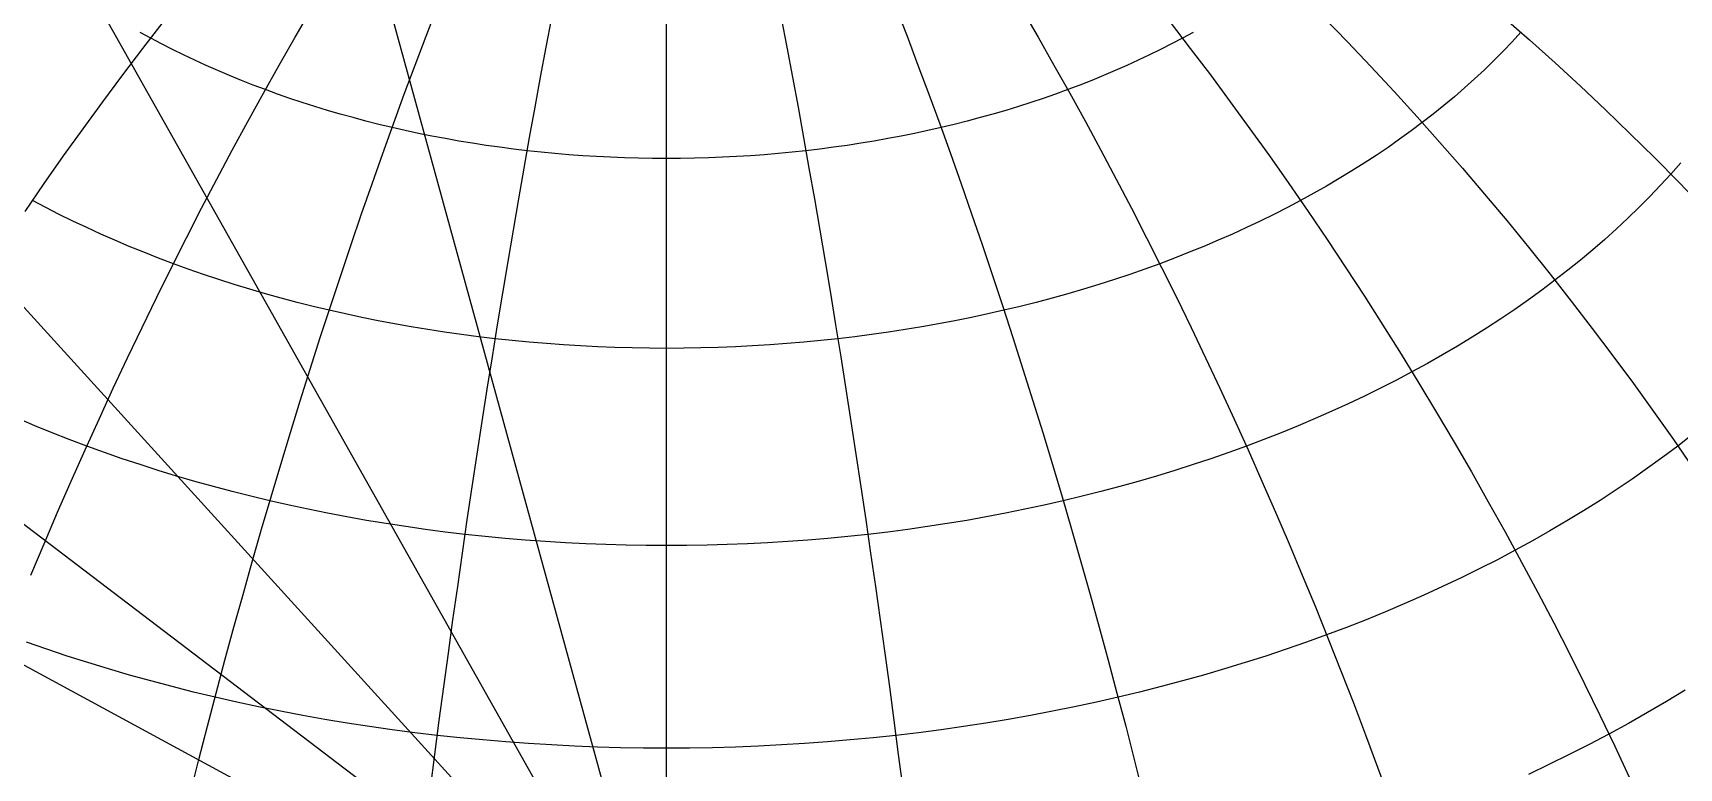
# Model space of a CAD drawing. Header units: millimetres. Extents: x -85 to 85, y -85 to 85.
# Drawn here: x -27.3 to 43.6, y 11.2 to 42.9 of the extents above; entities that cross this region are included whole.
import ezdxf

# ---------------------------------------------------------------- set-up
doc = ezdxf.new("R2010")
doc.units = ezdxf.units.MM
doc.layers.add('CUT_OUTER', color=1, linetype='Continuous')
doc.layers.add('ENGRAVE_FINE', color=8, linetype='Continuous')

msp = doc.modelspace()

# ---------------------------------------------------------------- linework, layer by layer
at = {"layer": 'CUT_OUTER'}
msp.add_circle((0, 0), 85, dxfattribs=at)
at = {"layer": 'ENGRAVE_FINE'}
for points in [[(14.7597, -53.1598), (-14.7594, 54.2974)], [(29.0716, -51.0581), (-29.0683, 52.1909)], [(42.495, -46.1821), (-42.4999, 47.3262)], [(-27.6405, 35.1613), (-26.8137, 36.3603), (-25.9788, 37.5483), (-25.136, 38.7248), (-24.2856, 39.8894), (-23.4277, 41.042), (-22.5627, 42.182), (-21.6908, 43.3092)], [(-27.3886, 19.4786), (-26.8173, 20.8391), (-26.2377, 22.1932), (-25.6502, 23.5406), (-25.0549, 24.8808), (-24.452, 26.2135), (-23.8416, 27.5381), (-23.2239, 28.8544), (-22.5992, 30.1619), (-21.9676, 31.4601), (-21.3293, 32.7488), (-20.6845, 34.0276), (-20.0334, 35.2959), (-19.3762, 36.5535), (-18.7131, 37.8), (-18.0443, 39.035), (-17.37, 40.258), (-16.6904, 41.4688), (-16.0057, 42.667), (-15.3161, 43.8522)], [(-20.5123, 10.1069), (-20.1496, 11.5419), (-19.7808, 12.9734), (-19.406, 14.401), (-19.0252, 15.8242), (-18.6387, 17.2426), (-18.2465, 18.6557), (-17.8487, 20.0631), (-17.4455, 21.4644), (-17.037, 22.8592), (-16.6233, 24.247), (-16.2045, 25.6274), (-15.7808, 27.0001), (-15.3523, 28.3645), (-14.9191, 29.7202), (-14.4813, 31.0669), (-14.0392, 32.4042), (-13.5928, 33.7315), (-13.1422, 35.0486), (-12.6876, 36.355), (-12.2292, 37.6504), (-11.767, 38.9343), (-11.3013, 40.2063), (-10.8321, 41.4661), (-10.3596, 42.7132), (-9.884, 43.9473)], [(-10.1722, 10.2945), (-9.984, 11.7562), (-9.7927, 13.2143), (-9.5985, 14.6684), (-9.4013, 16.118), (-9.2013, 17.5627), (-8.9985, 19.002), (-8.7929, 20.4356), (-8.5847, 21.8629), (-8.3739, 23.2836), (-8.1604, 24.6972), (-7.9446, 26.1032), (-7.7262, 27.5013), (-7.5056, 28.8911), (-7.2826, 30.272), (-7.0575, 31.6437), (-6.8301, 33.0058), (-6.6007, 34.3578), (-6.3693, 35.6993), (-6.136, 37.03), (-5.9008, 38.3494), (-5.6637, 39.6571), (-5.425, 40.9527), (-5.1846, 42.2359), (-4.9426, 43.5062)], [(0, 10.3589), (0, 11.8297), (0, 13.2969), (0, 14.7601), (0, 16.2188), (0, 17.6725), (0, 19.1208), (0, 20.5634), (0, 21.9996), (0, 23.4292), (0, 24.8516), (0, 26.2664), (0, 27.6733), (0, 29.0717), (0, 30.4613), (0, 31.8416), (0, 33.2121), (0, 34.5726), (0, 35.9226), (0, 37.2615), (0, 38.5892), (0, 39.9051), (0, 41.2088), (0, 42.5), (0, 43.7782)], [(4.9426, 43.5062), (5.1846, 42.2359), (5.425, 40.9527), (5.6637, 39.6571), (5.9008, 38.3494), (6.136, 37.03), (6.3693, 35.6993), (6.6007, 34.3578), (6.8301, 33.0058), (7.0575, 31.6437), (7.2826, 30.272), (7.5056, 28.8911), (7.7262, 27.5013), (7.9446, 26.1032), (8.1604, 24.6972), (8.3739, 23.2836), (8.5847, 21.8629), (8.7929, 20.4356), (8.9985, 19.002), (9.2013, 17.5627), (9.4013, 16.118), (9.5985, 14.6684), (9.7927, 13.2143), (9.984, 11.7562), (10.1722, 10.2945)], [(9.884, 43.9473), (10.3596, 42.7132), (10.8321, 41.4661), (11.3013, 40.2063), (11.767, 38.9343), (12.2292, 37.6504), (12.6876, 36.355), (13.1422, 35.0486), (13.5928, 33.7315), (14.0392, 32.4042), (14.4813, 31.0669), (14.9191, 29.7202), (15.3523, 28.3645), (15.7808, 27.0001), (16.2045, 25.6274), (16.6233, 24.247), (17.037, 22.8592), (17.4455, 21.4644), (17.8487, 20.0631), (18.2465, 18.6557), (18.6387, 17.2426), (19.0252, 15.8242), (19.406, 14.401), (19.7808, 12.9734), (20.1496, 11.5419), (20.5123, 10.1069)], [(15.3161, 43.8522), (16.0057, 42.667), (16.6904, 41.4688), (17.37, 40.258), (18.0443, 39.035), (18.7131, 37.8), (19.3762, 36.5535), (20.0334, 35.2959), (20.6845, 34.0276), (21.3293, 32.7488), (21.9676, 31.4601), (22.5992, 30.1619), (23.2239, 28.8544), (23.8416, 27.5381), (24.452, 26.2135), (25.0549, 24.8808), (25.6502, 23.5406), (26.2377, 22.1932), (26.8173, 20.8391), (27.3886, 19.4786), (27.9516, 18.1122), (28.5061, 16.7402), (29.0519, 15.3632), (29.5888, 13.9815), (30.1168, 12.5955), (30.6355, 11.2057), (31.1449, 9.8124)], [(21.6908, 43.3092), (22.5627, 42.182), (23.4277, 41.042), (24.2856, 39.8894), (25.136, 38.7248), (25.9788, 37.5483), (26.8137, 36.3603), (27.6405, 35.1613), (28.4588, 33.9516), (29.2684, 32.7316), (30.0692, 31.5016), (30.8607, 30.2619), (31.6429, 29.0131), (32.4154, 27.7554), (33.1781, 26.4893), (33.9307, 25.2151), (34.6729, 23.9332), (35.4045, 22.644), (36.1254, 21.348), (36.8353, 20.0454), (37.5339, 18.7367), (38.2211, 17.4224), (38.8967, 16.1027), (39.5604, 14.7781), (40.2121, 13.449), (40.8515, 12.1158), (41.4785, 10.7789)], [(28.3112, 43.5236), (29.3302, 42.4715), (30.3403, 41.4064), (31.3412, 40.3288), (32.3325, 39.2388), (33.314, 38.1369), (34.2853, 37.0234), (35.2462, 35.8986), (36.1963, 34.7629), (37.1354, 33.6165), (38.0632, 32.46), (38.9794, 31.2935), (39.8838, 30.1175), (40.776, 28.9324), (41.6557, 27.7384), (42.5228, 26.536), (43.3769, 25.3255), (44.2179, 24.1073)], [(36.0648, 43.5274), (37.1793, 42.5484), (38.2824, 41.5565), (39.3739, 40.552), (40.4534, 39.535), (41.5206, 38.5061), (42.5751, 37.4654), (43.6166, 36.4133), (44.6449, 35.3501)], [(36.8061, 42.8788), (36.4296, 42.4691), (36.042, 42.0637), (35.6435, 41.6627), (35.2341, 41.2663), (34.814, 40.8744), (34.3832, 40.4873), (33.942, 40.1051), (33.4905, 39.7279), (33.0287, 39.3558), (32.5569, 38.9889), (32.0752, 38.6274), (31.5837, 38.2713), (31.0825, 37.9207), (30.5719, 37.5758), (30.052, 37.2367), (29.523, 36.9034), (28.9849, 36.5761), (28.4381, 36.2549), (27.8825, 35.9399), (27.3185, 35.6311), (26.7461, 35.3286), (26.1656, 35.0327), (25.5771, 34.7432), (24.9809, 34.4604), (24.377, 34.1843), (23.7657, 33.915), (23.1472, 33.6525), (22.5216, 33.3971), (21.8891, 33.1486), (21.25, 32.9073), (20.6044, 32.6732), (19.9525, 32.4463), (19.2946, 32.2268), (18.6308, 32.0146), (17.9613, 31.8099), (17.2863, 31.6128), (16.6061, 31.4232), (15.9208, 31.2412), (15.2306, 31.067), (14.5359, 30.9004), (13.8366, 30.7417), (13.1332, 30.5909), (12.4258, 30.4479), (11.7146, 30.3128), (10.9998, 30.1858), (10.2817, 30.0667), (9.5604, 29.9557), (8.8362, 29.8528), (8.1094, 29.758), (7.38, 29.6714), (6.6485, 29.5929), (5.9149, 29.5226), (5.1794, 29.4606), (4.4425, 29.4067), (3.7041, 29.3612), (2.9647, 29.3239), (2.2243, 29.2948), (1.4832, 29.2741), (0.7417, 29.2617), (0, 29.2575), (-0.7417, 29.2617), (-1.4832, 29.2741), (-2.2243, 29.2948), (-2.9647, 29.3239), (-3.7041, 29.3612), (-4.4425, 29.4067), (-5.1794, 29.4606), (-5.9149, 29.5226), (-6.6485, 29.5929), (-7.38, 29.6714), (-8.1094, 29.758), (-8.8362, 29.8528), (-9.5604, 29.9557), (-10.2817, 30.0667), (-10.9998, 30.1858), (-11.7146, 30.3128), (-12.4258, 30.4479), (-13.1332, 30.5909), (-13.8366, 30.7417), (-14.5359, 30.9004), (-15.2306, 31.067), (-15.9208, 31.2412), (-16.6061, 31.4232), (-17.2863, 31.6128), (-17.9613, 31.8099), (-18.6308, 32.0146), (-19.2946, 32.2268), (-19.9525, 32.4463), (-20.6044, 32.6732), (-21.25, 32.9073), (-21.8891, 33.1486), (-22.5216, 33.3971), (-23.1472, 33.6525), (-23.7657, 33.915), (-24.377, 34.1843), (-24.9809, 34.4604), (-25.5771, 34.7432), (-26.1656, 35.0327), (-26.7461, 35.3286), (-27.3185, 35.6311)], [(22.6817, 42.8752), (22.2228, 42.624), (21.7573, 42.3779), (21.285, 42.1372), (20.8063, 41.9017), (20.3213, 41.6716), (19.83, 41.447), (19.3328, 41.228), (18.8296, 41.0145), (18.3207, 40.8067), (17.8062, 40.6046), (17.2863, 40.4083), (16.7611, 40.2178), (16.2309, 40.0332), (15.6956, 39.8547), (15.1556, 39.6821), (14.611, 39.5156), (14.0619, 39.3552), (13.5086, 39.2009), (12.9511, 39.0529), (12.3897, 38.9112), (11.8245, 38.7757), (11.2557, 38.6466), (10.6835, 38.5239), (10.1081, 38.4076), (9.5295, 38.2977), (8.9481, 38.1944), (8.3639, 38.0975), (7.7771, 38.0072), (7.1881, 37.9235), (6.5968, 37.8464), (6.0035, 37.7759), (5.4083, 37.7121), (4.8116, 37.6549), (4.2133, 37.6044), (3.6138, 37.5606), (3.0132, 37.5236), (2.4117, 37.4932), (1.8094, 37.4696), (1.2066, 37.4527), (0.6034, 37.4426), (0, 37.4392), (-0.6034, 37.4426), (-1.2066, 37.4527), (-1.8094, 37.4696), (-2.4117, 37.4932), (-3.0132, 37.5236), (-3.6138, 37.5606), (-4.2133, 37.6044), (-4.8116, 37.6549), (-5.4083, 37.7121), (-6.0035, 37.7759), (-6.5968, 37.8464), (-7.1881, 37.9235), (-7.7771, 38.0072), (-8.3639, 38.0975), (-8.9481, 38.1944), (-9.5295, 38.2977), (-10.1081, 38.4076), (-10.6835, 38.5239), (-11.2557, 38.6466), (-11.8245, 38.7757), (-12.3897, 38.9112), (-12.9511, 39.0529), (-13.5086, 39.2009), (-14.0619, 39.3552), (-14.611, 39.5156), (-15.1556, 39.6821), (-15.6956, 39.8547), (-16.2309, 40.0332), (-16.7611, 40.2178), (-17.2863, 40.4083), (-17.8062, 40.6046), (-18.3207, 40.8067), (-18.8296, 41.0145), (-19.3328, 41.228), (-19.83, 41.447), (-20.3213, 41.6716), (-20.8063, 41.9017), (-21.285, 42.1372), (-21.7573, 42.3779), (-22.2228, 42.624), (-22.6817, 42.8752)], [(54.6339, -41.042), (-54.6357, 42.182)], [(43.6975, 37.2545), (43.2681, 36.7681), (42.8256, 36.2864), (42.37, 35.8099), (41.9014, 35.3385), (41.4202, 34.8724), (40.9263, 34.4117), (40.4199, 33.9567), (39.9012, 33.5074), (39.3704, 33.0639), (38.8276, 32.6265), (38.2729, 32.1952), (37.7066, 31.7702), (37.1288, 31.3515), (36.5397, 30.9394), (35.9395, 30.534), (35.3283, 30.1353), (34.7063, 29.7436), (34.0738, 29.3588), (33.4309, 28.9812), (32.7779, 28.6108), (32.1148, 28.2478), (31.4419, 27.8923), (30.7595, 27.5443), (30.0677, 27.2041), (29.3668, 26.8716), (28.6569, 26.547), (27.9383, 26.2304), (27.2111, 25.9219), (26.4757, 25.6216), (25.7322, 25.3295), (24.9809, 25.0459), (24.2219, 24.7706), (23.4556, 24.5039), (22.6822, 24.2458), (21.9018, 23.9964), (21.1147, 23.7558), (20.3213, 23.524), (19.5216, 23.3011), (18.716, 23.0872), (17.9047, 22.8824), (17.0879, 22.6866), (16.266, 22.5), (15.439, 22.3227), (14.6074, 22.1546), (13.7713, 21.9959), (12.9311, 21.8465), (12.0868, 21.7065), (11.2389, 21.576), (10.3876, 21.4551), (9.5332, 21.3436), (8.6758, 21.2418), (7.8157, 21.1495), (6.9533, 21.0669), (6.0888, 20.9939), (5.2224, 20.9307), (4.3545, 20.8771), (3.4852, 20.8332), (2.6148, 20.7991), (1.7436, 20.7747), (0.872, 20.7601), (0, 20.7552), (-0.872, 20.7601), (-1.7436, 20.7747), (-2.6148, 20.7991), (-3.4852, 20.8332), (-4.3545, 20.8771), (-5.2224, 20.9307), (-6.0888, 20.9939), (-6.9533, 21.0669), (-7.8157, 21.1495), (-8.6758, 21.2418), (-9.5332, 21.3436), (-10.3876, 21.4551), (-11.2389, 21.576), (-12.0868, 21.7065), (-12.9311, 21.8465), (-13.7713, 21.9959), (-14.6074, 22.1546), (-15.439, 22.3227), (-16.266, 22.5), (-17.0879, 22.6866), (-17.9047, 22.8824), (-18.716, 23.0872), (-19.5216, 23.3011), (-20.3213, 23.524), (-21.1147, 23.7558), (-21.9018, 23.9964), (-22.6822, 24.2458), (-23.4556, 24.5039), (-24.2219, 24.7706), (-24.9809, 25.0459), (-25.7322, 25.3295), (-26.4757, 25.6216), (-27.2111, 25.9219), (-27.9383, 26.2304)], [(65.1133, -34.7629), (-65.1079, 35.8986)], [(44.201, 25.5397), (43.5696, 25.0487), (42.9249, 24.5649), (42.2672, 24.0883), (41.5965, 23.6192), (40.9132, 23.1576), (40.2175, 22.7038), (39.5095, 22.2578), (38.7894, 21.8198), (38.0575, 21.3899), (37.3141, 20.9683), (36.5593, 20.5551), (35.7933, 20.1503), (35.0164, 19.7542), (34.2289, 19.3669), (33.4309, 18.9884), (32.6228, 18.6189), (31.8047, 18.2585), (30.9769, 17.9073), (30.1397, 17.5654), (29.2934, 17.2329), (28.4381, 16.91), (27.5741, 16.5966), (26.7017, 16.293), (25.8212, 15.9992), (24.9328, 15.7153), (24.0369, 15.4414), (23.1336, 15.1775), (22.2233, 14.9238), (21.3062, 14.6803), (20.3826, 14.4471), (19.4528, 14.2242), (18.517, 14.0118), (17.5757, 13.8099), (16.629, 13.6186), (15.6772, 13.4379), (14.7206, 13.2678), (13.7596, 13.1085), (12.7943, 12.96), (11.8252, 12.8222), (10.8525, 12.6954), (9.8764, 12.5794), (8.8974, 12.4744), (7.9156, 12.3804), (6.9315, 12.2973), (5.9452, 12.2253), (4.9571, 12.1643), (3.9675, 12.1144), (2.9767, 12.0755), (1.9849, 12.0478), (0.9926, 12.0311), (0, 12.0256), (-0.9926, 12.0311), (-1.9849, 12.0478), (-2.9767, 12.0755), (-3.9675, 12.1144), (-4.9571, 12.1643), (-5.9452, 12.2253), (-6.9315, 12.2973), (-7.9156, 12.3804), (-8.8974, 12.4744), (-9.8764, 12.5794), (-10.8525, 12.6954), (-11.8252, 12.8222), (-12.7943, 12.96), (-13.7596, 13.1085), (-14.7206, 13.2678), (-15.6772, 13.4379), (-16.629, 13.6186), (-17.5757, 13.8099), (-18.517, 14.0118), (-19.4528, 14.2242), (-20.3826, 14.4471), (-21.3062, 14.6803), (-22.2233, 14.9238), (-23.1336, 15.1775), (-24.0369, 15.4414), (-24.9328, 15.7153), (-25.8212, 15.9992), (-26.7017, 16.293), (-27.5741, 16.5966)], [(43.8797, 14.5282), (43.08, 14.0417), (42.2672, 13.5643), (41.4415, 13.0961), (40.6032, 12.6371), (39.7525, 12.1876), (38.8897, 11.7477), (38.015, 11.3175), (37.1288, 10.8971)]]:
    msp.add_lwpolyline(points, dxfattribs=at)

doc.saveas('drawing.dxf')
